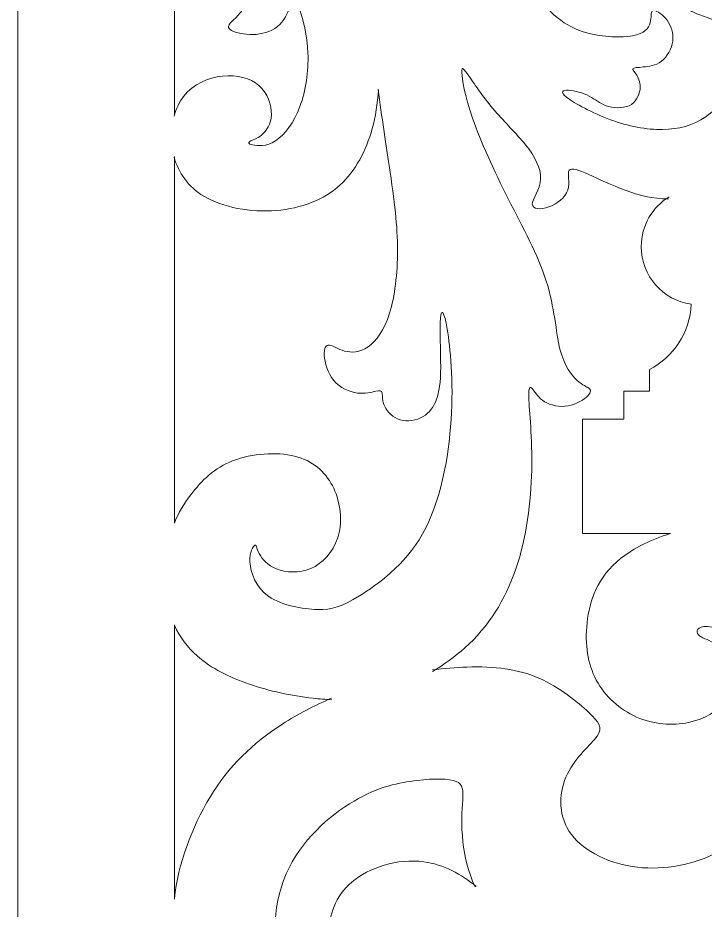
# Model space of a CAD drawing. Header units: centimetres. Extents: x -9.9 to 31.1, y -6.7 to 14.3.
# Drawn here: x 20.163 to 22.473, y -4.106 to -1.109 of the extents above; entities that cross this region are included whole.
import ezdxf

# ---------------------------------------------------------------- set-up
doc = ezdxf.new("R2010")
doc.units = ezdxf.units.CM
doc.header["$MEASUREMENT"] = 0
doc.layers.add('Layer 1', color=7, linetype='Continuous')

msp = doc.modelspace()

# ---------------------------------------------------------------- linework, layer by layer
at = {"layer": 'Layer 1', "lineweight": 9}
msp.add_lwpolyline([(20.163, -5.294), (26.754, -5.294), (26.754, 5.345), (20.163, 5.345), (20.163, -5.294)], close=True, dxfattribs=at)
for points, knots in [([(20.688, -0.175), (20.698, -0.23), (20.713, -0.287), (20.73, -0.348), (20.73, -0.348), (20.766, -0.478), (20.846, -0.632), (20.884, -0.731), (20.884, -0.731), (20.922, -0.829), (20.936, -0.895), (20.941, -0.949), (20.941, -0.949), (20.946, -1.003), (20.941, -1.044), (20.924, -1.073), (20.924, -1.073), (20.908, -1.102), (20.88, -1.119), (20.873, -1.132), (20.873, -1.132), (20.866, -1.145), (20.88, -1.154), (20.903, -1.159), (20.903, -1.159), (20.926, -1.165), (20.957, -1.168), (20.986, -1.161), (20.986, -1.161), (21.015, -1.155), (21.041, -1.138), (21.057, -1.115), (21.057, -1.115), (21.073, -1.092), (21.078, -1.061), (21.084, -1.05), (21.084, -1.05), (21.09, -1.039), (21.098, -1.048), (21.11, -1.08), (21.11, -1.08), (21.121, -1.112), (21.135, -1.167), (21.138, -1.228), (21.138, -1.228), (21.14, -1.288), (21.131, -1.354), (21.111, -1.407), (21.111, -1.407), (21.091, -1.461), (21.06, -1.502), (21.029, -1.522), (21.029, -1.522), (20.998, -1.542), (20.967, -1.539), (20.952, -1.536), (20.952, -1.536), (20.936, -1.533), (20.936, -1.528), (20.943, -1.524), (20.943, -1.524), (20.95, -1.52), (20.966, -1.516), (20.982, -1.503), (20.982, -1.503), (20.998, -1.489), (21.014, -1.466), (21.015, -1.434), (21.015, -1.434), (21.016, -1.402), (21.003, -1.361), (20.973, -1.336), (20.973, -1.336), (20.944, -1.31), (20.899, -1.3), (20.851, -1.305), (20.851, -1.305), (20.803, -1.31), (20.753, -1.33), (20.72, -1.373), (20.72, -1.373), (20.706, -1.391), (20.695, -1.414), (20.688, -1.439)], [0, 0, 0, 0, 0.0454545, 0.0454545, 0.0454545, 0.0454545, 0.0909091, 0.0909091, 0.0909091, 0.0909091, 0.1363636, 0.1363636, 0.1363636, 0.1363636, 0.1818182, 0.1818182, 0.1818182, 0.1818182, 0.2272727, 0.2272727, 0.2272727, 0.2272727, 0.2727273, 0.2727273, 0.2727273, 0.2727273, 0.3181818, 0.3181818, 0.3181818, 0.3181818, 0.3636364, 0.3636364, 0.3636364, 0.3636364, 0.4090909, 0.4090909, 0.4090909, 0.4090909, 0.4545455, 0.4545455, 0.4545455, 0.4545455, 0.5, 0.5, 0.5, 0.5, 0.5454545, 0.5454545, 0.5454545, 0.5454545, 0.5909091, 0.5909091, 0.5909091, 0.5909091, 0.6363636, 0.6363636, 0.6363636, 0.6363636, 0.6818182, 0.6818182, 0.6818182, 0.6818182, 0.7272727, 0.7272727, 0.7272727, 0.7272727, 0.7727273, 0.7727273, 0.7727273, 0.7727273, 0.8181818, 0.8181818, 0.8181818, 0.8181818, 0.8636364, 0.8636364, 0.8636364, 0.8636364, 0.9090909, 0.9090909, 0.9090909, 0.9090909, 1, 1, 1, 1]), ([(22.66, -1.075), (22.65, -1.068), (22.64, -1.061), (22.63, -1.056), (22.63, -1.056), (22.588, -1.036), (22.54, -1.033), (22.5, -1.039), (22.5, -1.039), (22.46, -1.045), (22.429, -1.059), (22.42, -1.07), (22.42, -1.07), (22.411, -1.081), (22.425, -1.088), (22.455, -1.099), (22.455, -1.099), (22.485, -1.11), (22.532, -1.124), (22.558, -1.161), (22.558, -1.161), (22.584, -1.198), (22.59, -1.258), (22.573, -1.311), (22.573, -1.311), (22.557, -1.364), (22.518, -1.411), (22.475, -1.441), (22.475, -1.441), (22.432, -1.471), (22.384, -1.483), (22.33, -1.484), (22.33, -1.484), (22.276, -1.485), (22.215, -1.473), (22.155, -1.451), (22.155, -1.451), (22.094, -1.429), (22.033, -1.396), (22.008, -1.376), (22.008, -1.376), (21.983, -1.357), (21.994, -1.351), (22.014, -1.352), (22.014, -1.352), (22.034, -1.353), (22.062, -1.361), (22.083, -1.372), (22.083, -1.372), (22.104, -1.383), (22.118, -1.396), (22.14, -1.404), (22.14, -1.404), (22.163, -1.412), (22.195, -1.414), (22.217, -1.404), (22.217, -1.404), (22.239, -1.394), (22.251, -1.37), (22.254, -1.35), (22.254, -1.35), (22.257, -1.33), (22.25, -1.313), (22.243, -1.302), (22.243, -1.302), (22.236, -1.29), (22.228, -1.283), (22.23, -1.28), (22.23, -1.28), (22.233, -1.276), (22.246, -1.276), (22.265, -1.274), (22.265, -1.274), (22.283, -1.272), (22.307, -1.27), (22.326, -1.255), (22.326, -1.255), (22.345, -1.24), (22.361, -1.213), (22.364, -1.187), (22.364, -1.187), (22.367, -1.161), (22.359, -1.136), (22.345, -1.117), (22.345, -1.117), (22.331, -1.098), (22.312, -1.086), (22.302, -1.084), (22.302, -1.084), (22.292, -1.082), (22.292, -1.091), (22.291, -1.106), (22.291, -1.106), (22.29, -1.121), (22.287, -1.144), (22.264, -1.157), (22.264, -1.157), (22.24, -1.171), (22.195, -1.176), (22.139, -1.171), (22.139, -1.171), (22.082, -1.165), (22.014, -1.149), (21.952, -1.087), (21.952, -1.087), (21.89, -1.025), (21.836, -0.919), (21.803, -0.828), (21.803, -0.828), (21.77, -0.737), (21.759, -0.661), (21.758, -0.594), (21.758, -0.594), (21.757, -0.527), (21.767, -0.468), (21.777, -0.441), (21.777, -0.441), (21.787, -0.413), (21.797, -0.416), (21.799, -0.433), (21.799, -0.433), (21.802, -0.45), (21.797, -0.481), (21.796, -0.508), (21.796, -0.508), (21.794, -0.535), (21.795, -0.559), (21.799, -0.583), (21.799, -0.583), (21.803, -0.607), (21.811, -0.63), (21.824, -0.646), (21.824, -0.646), (21.837, -0.661), (21.855, -0.669), (21.871, -0.673), (21.871, -0.673), (21.887, -0.677), (21.902, -0.678), (21.915, -0.671), (21.915, -0.671), (21.928, -0.664), (21.938, -0.65), (21.944, -0.64), (21.944, -0.64), (21.95, -0.63), (21.95, -0.624), (21.954, -0.621), (21.954, -0.621), (21.958, -0.618), (21.965, -0.619), (21.97, -0.623), (21.97, -0.623), (21.976, -0.627), (21.981, -0.635), (21.993, -0.644), (21.993, -0.644), (22.003, -0.651), (22.019, -0.659), (22.039, -0.661)], [0, 0, 0, 0, 0.0243902, 0.0243902, 0.0243902, 0.0243902, 0.0487805, 0.0487805, 0.0487805, 0.0487805, 0.0731707, 0.0731707, 0.0731707, 0.0731707, 0.097561, 0.097561, 0.097561, 0.097561, 0.1219512, 0.1219512, 0.1219512, 0.1219512, 0.1463415, 0.1463415, 0.1463415, 0.1463415, 0.1707317, 0.1707317, 0.1707317, 0.1707317, 0.195122, 0.195122, 0.195122, 0.195122, 0.2195122, 0.2195122, 0.2195122, 0.2195122, 0.2439024, 0.2439024, 0.2439024, 0.2439024, 0.2682927, 0.2682927, 0.2682927, 0.2682927, 0.2926829, 0.2926829, 0.2926829, 0.2926829, 0.3170732, 0.3170732, 0.3170732, 0.3170732, 0.3414634, 0.3414634, 0.3414634, 0.3414634, 0.3658537, 0.3658537, 0.3658537, 0.3658537, 0.3902439, 0.3902439, 0.3902439, 0.3902439, 0.4146341, 0.4146341, 0.4146341, 0.4146341, 0.4390244, 0.4390244, 0.4390244, 0.4390244, 0.4634146, 0.4634146, 0.4634146, 0.4634146, 0.4878049, 0.4878049, 0.4878049, 0.4878049, 0.5121951, 0.5121951, 0.5121951, 0.5121951, 0.5365854, 0.5365854, 0.5365854, 0.5365854, 0.5609756, 0.5609756, 0.5609756, 0.5609756, 0.5853659, 0.5853659, 0.5853659, 0.5853659, 0.6097561, 0.6097561, 0.6097561, 0.6097561, 0.6341463, 0.6341463, 0.6341463, 0.6341463, 0.6585366, 0.6585366, 0.6585366, 0.6585366, 0.6829268, 0.6829268, 0.6829268, 0.6829268, 0.7073171, 0.7073171, 0.7073171, 0.7073171, 0.7317073, 0.7317073, 0.7317073, 0.7317073, 0.7560976, 0.7560976, 0.7560976, 0.7560976, 0.7804878, 0.7804878, 0.7804878, 0.7804878, 0.804878, 0.804878, 0.804878, 0.804878, 0.8292683, 0.8292683, 0.8292683, 0.8292683, 0.8536585, 0.8536585, 0.8536585, 0.8536585, 0.8780488, 0.8780488, 0.8780488, 0.8780488, 0.902439, 0.902439, 0.902439, 0.902439, 0.9268293, 0.9268293, 0.9268293, 0.9268293, 0.9512195, 0.9512195, 0.9512195, 0.9512195, 1, 1, 1, 1]), ([(21.557, -3.304), (21.595, -3.281), (21.632, -3.254), (21.665, -3.225), (21.665, -3.225), (21.745, -3.153), (21.801, -3.064), (21.837, -2.959), (21.837, -2.959), (21.873, -2.854), (21.887, -2.734), (21.89, -2.628), (21.89, -2.628), (21.892, -2.521), (21.882, -2.428), (21.88, -2.385), (21.88, -2.385), (21.879, -2.341), (21.887, -2.347), (21.895, -2.358), (21.895, -2.358), (21.904, -2.369), (21.913, -2.386), (21.933, -2.398), (21.933, -2.398), (21.953, -2.41), (21.984, -2.417), (22.012, -2.412), (22.012, -2.412), (22.041, -2.407), (22.067, -2.39), (22.079, -2.378), (22.079, -2.378), (22.091, -2.366), (22.089, -2.358), (22.082, -2.353), (22.082, -2.353), (22.075, -2.347), (22.062, -2.344), (22.043, -2.327), (22.043, -2.327), (22.024, -2.31), (22, -2.279), (21.985, -2.222), (21.985, -2.222), (21.971, -2.165), (21.967, -2.081), (21.939, -1.993), (21.939, -1.993), (21.911, -1.905), (21.86, -1.813), (21.811, -1.717), (21.811, -1.717), (21.763, -1.622), (21.718, -1.523), (21.691, -1.446), (21.691, -1.446), (21.664, -1.369), (21.656, -1.315), (21.655, -1.292), (21.655, -1.292), (21.654, -1.269), (21.661, -1.278), (21.68, -1.306), (21.68, -1.306), (21.699, -1.334), (21.731, -1.38), (21.766, -1.421), (21.766, -1.421), (21.801, -1.462), (21.838, -1.497), (21.869, -1.535), (21.869, -1.535), (21.899, -1.573), (21.922, -1.614), (21.92, -1.65), (21.92, -1.65), (21.918, -1.686), (21.892, -1.718), (21.892, -1.735), (21.892, -1.735), (21.893, -1.752), (21.92, -1.754), (21.948, -1.744), (21.948, -1.744), (21.975, -1.734), (22.002, -1.713), (22.011, -1.688), (22.011, -1.688), (22.019, -1.662), (22.009, -1.631), (22.016, -1.621), (22.016, -1.621), (22.023, -1.611), (22.049, -1.62), (22.082, -1.635), (22.082, -1.635), (22.115, -1.65), (22.156, -1.67), (22.207, -1.689), (22.207, -1.689), (22.248, -1.704), (22.295, -1.717), (22.35, -1.717)], [0, 0, 0, 0, 0.037037, 0.037037, 0.037037, 0.037037, 0.0740741, 0.0740741, 0.0740741, 0.0740741, 0.1111111, 0.1111111, 0.1111111, 0.1111111, 0.1481481, 0.1481481, 0.1481481, 0.1481481, 0.1851852, 0.1851852, 0.1851852, 0.1851852, 0.2222222, 0.2222222, 0.2222222, 0.2222222, 0.2592593, 0.2592593, 0.2592593, 0.2592593, 0.2962963, 0.2962963, 0.2962963, 0.2962963, 0.3333333, 0.3333333, 0.3333333, 0.3333333, 0.3703704, 0.3703704, 0.3703704, 0.3703704, 0.4074074, 0.4074074, 0.4074074, 0.4074074, 0.4444444, 0.4444444, 0.4444444, 0.4444444, 0.4814815, 0.4814815, 0.4814815, 0.4814815, 0.5185185, 0.5185185, 0.5185185, 0.5185185, 0.5555556, 0.5555556, 0.5555556, 0.5555556, 0.5925926, 0.5925926, 0.5925926, 0.5925926, 0.6296296, 0.6296296, 0.6296296, 0.6296296, 0.6666667, 0.6666667, 0.6666667, 0.6666667, 0.7037037, 0.7037037, 0.7037037, 0.7037037, 0.7407407, 0.7407407, 0.7407407, 0.7407407, 0.7777778, 0.7777778, 0.7777778, 0.7777778, 0.8148148, 0.8148148, 0.8148148, 0.8148148, 0.8518519, 0.8518519, 0.8518519, 0.8518519, 0.8888889, 0.8888889, 0.8888889, 0.8888889, 0.9259259, 0.9259259, 0.9259259, 0.9259259, 1, 1, 1, 1]), ([(20.688, -1.577), (20.703, -1.628), (20.735, -1.676), (20.788, -1.708), (20.788, -1.708), (20.852, -1.746), (20.946, -1.763), (21.031, -1.756), (21.031, -1.756), (21.116, -1.749), (21.191, -1.72), (21.245, -1.671), (21.245, -1.671), (21.299, -1.622), (21.333, -1.555), (21.354, -1.481), (21.354, -1.481), (21.365, -1.44), (21.372, -1.398), (21.375, -1.352)], [0, 0, 0, 0, 0.1666667, 0.1666667, 0.1666667, 0.1666667, 0.3333333, 0.3333333, 0.3333333, 0.3333333, 0.5, 0.5, 0.5, 0.5, 0.6666667, 0.6666667, 0.6666667, 0.6666667, 1, 1, 1, 1]), ([(21.374, -1.349), (21.386, -1.442), (21.4, -1.531), (21.411, -1.605), (21.411, -1.605), (21.429, -1.727), (21.439, -1.809), (21.439, -1.889), (21.439, -1.889), (21.439, -1.968), (21.43, -2.044), (21.412, -2.101), (21.412, -2.101), (21.394, -2.158), (21.368, -2.195), (21.34, -2.214), (21.34, -2.214), (21.312, -2.233), (21.283, -2.234), (21.261, -2.228), (21.261, -2.228), (21.238, -2.222), (21.222, -2.209), (21.21, -2.208), (21.21, -2.208), (21.198, -2.207), (21.191, -2.218), (21.193, -2.242), (21.193, -2.242), (21.195, -2.266), (21.204, -2.302), (21.225, -2.327), (21.225, -2.327), (21.246, -2.352), (21.277, -2.365), (21.304, -2.369), (21.304, -2.369), (21.33, -2.372), (21.352, -2.366), (21.366, -2.363), (21.366, -2.363), (21.38, -2.36), (21.385, -2.361), (21.387, -2.369), (21.387, -2.369), (21.389, -2.378), (21.387, -2.395), (21.396, -2.414), (21.396, -2.414), (21.405, -2.432), (21.424, -2.452), (21.448, -2.459), (21.448, -2.459), (21.473, -2.466), (21.503, -2.461), (21.525, -2.448), (21.525, -2.448), (21.547, -2.435), (21.56, -2.415), (21.57, -2.39), (21.57, -2.39), (21.579, -2.365), (21.584, -2.335), (21.584, -2.282), (21.584, -2.282), (21.584, -2.228), (21.58, -2.151), (21.583, -2.117), (21.583, -2.117), (21.586, -2.083), (21.596, -2.094), (21.606, -2.155), (21.606, -2.155), (21.616, -2.216), (21.628, -2.328), (21.619, -2.458), (21.619, -2.458), (21.611, -2.588), (21.583, -2.736), (21.523, -2.842), (21.523, -2.842), (21.463, -2.948), (21.371, -3.013), (21.311, -3.05), (21.311, -3.05), (21.25, -3.087), (21.22, -3.097), (21.17, -3.096), (21.17, -3.096), (21.12, -3.095), (21.05, -3.082), (21.006, -3.052), (21.006, -3.052), (20.962, -3.021), (20.945, -2.972), (20.943, -2.937), (20.943, -2.937), (20.941, -2.902), (20.954, -2.882), (20.96, -2.88), (20.96, -2.88), (20.966, -2.878), (20.966, -2.896), (20.978, -2.915), (20.978, -2.915), (20.989, -2.934), (21.011, -2.954), (21.045, -2.964), (21.045, -2.964), (21.079, -2.974), (21.124, -2.972), (21.162, -2.951), (21.162, -2.951), (21.2, -2.929), (21.232, -2.888), (21.243, -2.837), (21.243, -2.837), (21.254, -2.787), (21.245, -2.727), (21.22, -2.68), (21.22, -2.68), (21.195, -2.632), (21.154, -2.596), (21.093, -2.581), (21.093, -2.581), (21.032, -2.566), (20.95, -2.572), (20.887, -2.596), (20.887, -2.596), (20.824, -2.62), (20.78, -2.663), (20.744, -2.711), (20.744, -2.711), (20.722, -2.74), (20.703, -2.771), (20.689, -2.806)], [0, 0, 0, 0, 0.0285714, 0.0285714, 0.0285714, 0.0285714, 0.0571429, 0.0571429, 0.0571429, 0.0571429, 0.0857143, 0.0857143, 0.0857143, 0.0857143, 0.1142857, 0.1142857, 0.1142857, 0.1142857, 0.1428571, 0.1428571, 0.1428571, 0.1428571, 0.1714286, 0.1714286, 0.1714286, 0.1714286, 0.2, 0.2, 0.2, 0.2, 0.2285714, 0.2285714, 0.2285714, 0.2285714, 0.2571429, 0.2571429, 0.2571429, 0.2571429, 0.2857143, 0.2857143, 0.2857143, 0.2857143, 0.3142857, 0.3142857, 0.3142857, 0.3142857, 0.3428571, 0.3428571, 0.3428571, 0.3428571, 0.3714286, 0.3714286, 0.3714286, 0.3714286, 0.4, 0.4, 0.4, 0.4, 0.4285714, 0.4285714, 0.4285714, 0.4285714, 0.4571429, 0.4571429, 0.4571429, 0.4571429, 0.4857143, 0.4857143, 0.4857143, 0.4857143, 0.5142857, 0.5142857, 0.5142857, 0.5142857, 0.5428571, 0.5428571, 0.5428571, 0.5428571, 0.5714286, 0.5714286, 0.5714286, 0.5714286, 0.6, 0.6, 0.6, 0.6, 0.6285714, 0.6285714, 0.6285714, 0.6285714, 0.6571429, 0.6571429, 0.6571429, 0.6571429, 0.6857143, 0.6857143, 0.6857143, 0.6857143, 0.7142857, 0.7142857, 0.7142857, 0.7142857, 0.7428571, 0.7428571, 0.7428571, 0.7428571, 0.7714286, 0.7714286, 0.7714286, 0.7714286, 0.8, 0.8, 0.8, 0.8, 0.8285714, 0.8285714, 0.8285714, 0.8285714, 0.8571429, 0.8571429, 0.8571429, 0.8571429, 0.8857143, 0.8857143, 0.8857143, 0.8857143, 0.9142857, 0.9142857, 0.9142857, 0.9142857, 0.9428571, 0.9428571, 0.9428571, 0.9428571, 1, 1, 1, 1]), ([(22.426, -2.071), (22.331, -2.057), (22.258, -1.976), (22.258, -1.877), (22.258, -1.877), (22.258, -1.806), (22.296, -1.744), (22.352, -1.71)], [0, 0, 0, 0, 0.3333333, 0.3333333, 0.3333333, 0.3333333, 1, 1, 1, 1]), ([(22.286, -2.291), (22.286, -2.291), (22.286, -2.363), (22.286, -2.363), (22.286, -2.363), (22.286, -2.363), (22.199, -2.363), (22.199, -2.363), (22.199, -2.363), (22.199, -2.363), (22.199, -2.457), (22.199, -2.457)], [0, 0, 0, 0, 0.25, 0.25, 0.25, 0.25, 0.5, 0.5, 0.5, 0.5, 1, 1, 1, 1]), ([(22.356, -2.841), (22.356, -2.841), (22.061, -2.841), (22.061, -2.841), (22.061, -2.841), (22.061, -2.841), (22.061, -2.457), (22.061, -2.457), (22.061, -2.457), (22.061, -2.457), (22.198, -2.457), (22.198, -2.457)], [0, 0, 0, 0, 0.25, 0.25, 0.25, 0.25, 0.5, 0.5, 0.5, 0.5, 1, 1, 1, 1]), ([(22.356, -2.841), (22.292, -2.86), (22.233, -2.89), (22.19, -2.924), (22.19, -2.924), (22.11, -2.987), (22.084, -3.067), (22.076, -3.14), (22.076, -3.14), (22.068, -3.213), (22.078, -3.278), (22.107, -3.333), (22.107, -3.333), (22.137, -3.388), (22.186, -3.432), (22.242, -3.457), (22.242, -3.457), (22.299, -3.482), (22.363, -3.487), (22.417, -3.475), (22.417, -3.475), (22.472, -3.464), (22.517, -3.437), (22.54, -3.4), (22.54, -3.4), (22.562, -3.363), (22.561, -3.316), (22.551, -3.281), (22.551, -3.281), (22.541, -3.246), (22.523, -3.222), (22.502, -3.209), (22.502, -3.209), (22.482, -3.195), (22.459, -3.192), (22.45, -3.181), (22.45, -3.181), (22.441, -3.17), (22.444, -3.151), (22.481, -3.153), (22.481, -3.153), (22.518, -3.155), (22.588, -3.177), (22.642, -3.227), (22.642, -3.227), (22.696, -3.277), (22.733, -3.354), (22.742, -3.447), (22.742, -3.447), (22.751, -3.54), (22.733, -3.648), (22.691, -3.733), (22.691, -3.733), (22.649, -3.818), (22.584, -3.88), (22.501, -3.918), (22.501, -3.918), (22.418, -3.957), (22.319, -3.973), (22.228, -3.959), (22.228, -3.959), (22.137, -3.945), (22.054, -3.9), (22.016, -3.841), (22.016, -3.841), (21.977, -3.781), (21.982, -3.706), (22.01, -3.648), (22.01, -3.648), (22.038, -3.59), (22.09, -3.549), (22.11, -3.521), (22.11, -3.521), (22.13, -3.492), (22.117, -3.475), (22.081, -3.441), (22.081, -3.441), (22.045, -3.407), (21.984, -3.357), (21.914, -3.326), (21.914, -3.326), (21.844, -3.296), (21.764, -3.286), (21.672, -3.289), (21.672, -3.289), (21.635, -3.29), (21.596, -3.294), (21.556, -3.299)], [0, 0, 0, 0, 0.0434783, 0.0434783, 0.0434783, 0.0434783, 0.0869565, 0.0869565, 0.0869565, 0.0869565, 0.1304348, 0.1304348, 0.1304348, 0.1304348, 0.173913, 0.173913, 0.173913, 0.173913, 0.2173913, 0.2173913, 0.2173913, 0.2173913, 0.2608696, 0.2608696, 0.2608696, 0.2608696, 0.3043478, 0.3043478, 0.3043478, 0.3043478, 0.3478261, 0.3478261, 0.3478261, 0.3478261, 0.3913043, 0.3913043, 0.3913043, 0.3913043, 0.4347826, 0.4347826, 0.4347826, 0.4347826, 0.4782609, 0.4782609, 0.4782609, 0.4782609, 0.5217391, 0.5217391, 0.5217391, 0.5217391, 0.5652174, 0.5652174, 0.5652174, 0.5652174, 0.6086957, 0.6086957, 0.6086957, 0.6086957, 0.6521739, 0.6521739, 0.6521739, 0.6521739, 0.6956522, 0.6956522, 0.6956522, 0.6956522, 0.7391304, 0.7391304, 0.7391304, 0.7391304, 0.7826087, 0.7826087, 0.7826087, 0.7826087, 0.826087, 0.826087, 0.826087, 0.826087, 0.8695652, 0.8695652, 0.8695652, 0.8695652, 0.9130435, 0.9130435, 0.9130435, 0.9130435, 1, 1, 1, 1]), ([(20.689, -3.149), (20.707, -3.189), (20.733, -3.223), (20.766, -3.252), (20.766, -3.252), (20.813, -3.294), (20.875, -3.324), (20.942, -3.347), (20.942, -3.347), (21.009, -3.37), (21.081, -3.385), (21.155, -3.394), (21.155, -3.394), (21.176, -3.396), (21.197, -3.398), (21.218, -3.399)], [0, 0, 0, 0, 0.2, 0.2, 0.2, 0.2, 0.4, 0.4, 0.4, 0.4, 0.6, 0.6, 0.6, 0.6, 1, 1, 1, 1]), ([(21.217, -3.394), (21.16, -3.418), (21.104, -3.447), (21.052, -3.481), (21.052, -3.481), (20.954, -3.544), (20.87, -3.624), (20.809, -3.726), (20.809, -3.726), (20.747, -3.828), (20.702, -3.951), (20.689, -4.067)], [0, 0, 0, 0, 0.25, 0.25, 0.25, 0.25, 0.5, 0.5, 0.5, 0.5, 1, 1, 1, 1]), ([(21.703, -4.026), (21.655, -3.985), (21.593, -3.952), (21.527, -3.943), (21.527, -3.943), (21.438, -3.931), (21.343, -3.963), (21.286, -4.011), (21.286, -4.011), (21.229, -4.059), (21.209, -4.123), (21.209, -4.186), (21.209, -4.186), (21.209, -4.249), (21.229, -4.31), (21.263, -4.347), (21.263, -4.347), (21.297, -4.383), (21.347, -4.394), (21.386, -4.39), (21.386, -4.39), (21.425, -4.385), (21.455, -4.364), (21.469, -4.34), (21.469, -4.34), (21.483, -4.315), (21.48, -4.287), (21.488, -4.272), (21.488, -4.272), (21.496, -4.257), (21.515, -4.256), (21.526, -4.272), (21.526, -4.272), (21.538, -4.288), (21.543, -4.321), (21.532, -4.359), (21.532, -4.359), (21.522, -4.397), (21.496, -4.438), (21.449, -4.467), (21.449, -4.467), (21.402, -4.496), (21.334, -4.512), (21.258, -4.495), (21.258, -4.495), (21.182, -4.478), (21.097, -4.429), (21.055, -4.334), (21.055, -4.334), (21.014, -4.239), (21.016, -4.097), (21.065, -3.984), (21.065, -3.984), (21.114, -3.871), (21.21, -3.788), (21.293, -3.739), (21.293, -3.739), (21.376, -3.69), (21.446, -3.677), (21.505, -3.67), (21.505, -3.67), (21.564, -3.663), (21.612, -3.663), (21.636, -3.673), (21.636, -3.673), (21.66, -3.683), (21.66, -3.703), (21.658, -3.736), (21.658, -3.736), (21.656, -3.77), (21.652, -3.818), (21.659, -3.876), (21.659, -3.876), (21.664, -3.923), (21.675, -3.976), (21.7, -4.027)], [0, 0, 0, 0, 0.05, 0.05, 0.05, 0.05, 0.1, 0.1, 0.1, 0.1, 0.15, 0.15, 0.15, 0.15, 0.2, 0.2, 0.2, 0.2, 0.25, 0.25, 0.25, 0.25, 0.3, 0.3, 0.3, 0.3, 0.35, 0.35, 0.35, 0.35, 0.4, 0.4, 0.4, 0.4, 0.45, 0.45, 0.45, 0.45, 0.5, 0.5, 0.5, 0.5, 0.55, 0.55, 0.55, 0.55, 0.6, 0.6, 0.6, 0.6, 0.65, 0.65, 0.65, 0.65, 0.7, 0.7, 0.7, 0.7, 0.75, 0.75, 0.75, 0.75, 0.8, 0.8, 0.8, 0.8, 0.85, 0.85, 0.85, 0.85, 0.9, 0.9, 0.9, 0.9, 1, 1, 1, 1]), ([(21.789, -4.143), (21.822, -4.173), (21.861, -4.2), (21.905, -4.223), (21.905, -4.223), (21.987, -4.265), (22.09, -4.295), (22.199, -4.307), (22.199, -4.307), (22.308, -4.319), (22.424, -4.314), (22.535, -4.282), (22.535, -4.282), (22.646, -4.249), (22.752, -4.189), (22.837, -4.115), (22.837, -4.115), (22.923, -4.04), (22.988, -3.952), (23.021, -3.876), (23.021, -3.876), (23.055, -3.801), (23.056, -3.738), (23.058, -3.676)], [0, 0, 0, 0, 0.1428571, 0.1428571, 0.1428571, 0.1428571, 0.2857143, 0.2857143, 0.2857143, 0.2857143, 0.4285714, 0.4285714, 0.4285714, 0.4285714, 0.5714286, 0.5714286, 0.5714286, 0.5714286, 0.7142857, 0.7142857, 0.7142857, 0.7142857, 1, 1, 1, 1])]:
    msp.add_open_spline(points, degree=3, knots=knots, dxfattribs=at)
for points in [[(20.69, -1.437), (20.69, -1.437), (20.69, -0.173), (20.69, -0.173)], [(20.69, -2.804), (20.69, -2.804), (20.69, -1.575), (20.69, -1.575)], [(22.426, -2.071), (22.422, -2.166), (22.366, -2.248), (22.286, -2.29)], [(20.69, -4.069), (20.69, -4.069), (20.69, -3.147), (20.69, -3.147)]]:
    msp.add_open_spline(points, degree=3, dxfattribs=at)

doc.saveas('drawing.dxf')
